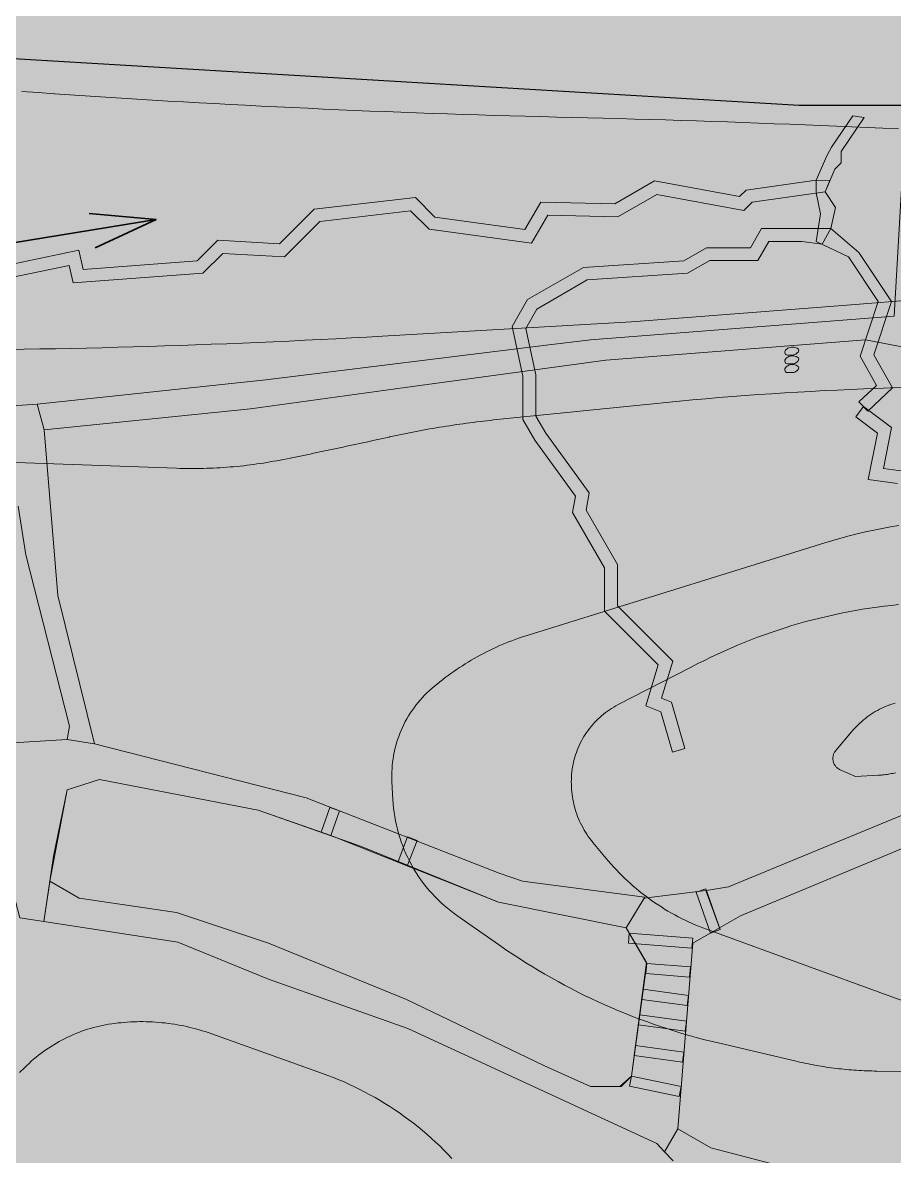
# Model space of a CAD drawing. Header units: metres. Extents: x 68582 to 69192, y 19191 to 19633.
# Drawn here: x 68838.22 to 68855.27, y 19387.32 to 19409.49 of the extents above; entities that cross this region are included whole.
import ezdxf

# ---------------------------------------------------------------- set-up
doc = ezdxf.new("R2010")
doc.units = ezdxf.units.M
doc.layers.get('0').update_dxf_attribs({"lineweight": 15})
doc.layers.add('None', color=7, linetype='Continuous', lineweight=5)

msp = doc.modelspace()

# ---------------------------------------------------------------- hatches: boundary and pattern name
at = {"true_color": 0xd1f0d1, "transparency": 33554687}
msp.add_hatch(color=254, dxfattribs=at).paths.add_polyline_path([(68588.122, 19191.443), (69192.296, 19191.443), (69192.296, 19628.232), (68588.122, 19628.232)], flags=0)
at = {"true_color": 0xaed3f3, "transparency": 33554687}
msp.add_hatch(color=254, dxfattribs=at).paths.add_polyline_path([(68811.901, 19400.317), (68811.711, 19400.426), (68811.628, 19400.281), (68812.501, 19403.061), (68813.564, 19403.361), (68815.752, 19403.934), (68816.677, 19404.137), (68819.693, 19404.188), (68821.033, 19404.149), (68821.294, 19404.044), (68822.599, 19403.408), (68823.936, 19403.372), (68825.364, 19402.995), (68826.685, 19403.721), (68828.068, 19403.676), (68828.906, 19403.192), (68829.425, 19403.053), (68831.465, 19402.987), (68832.018, 19402.791), (68832.22, 19402.432), (68832.869, 19402.807), (68834.799, 19403.207), (68835.041, 19403.83), (68836.727, 19404.02), (68837.333, 19404.627), (68839.325, 19405.039), (68839.409, 19404.665), (68841.636, 19404.833), (68842.04, 19405.234), (68843.247, 19405.167), (68843.923, 19405.843), (68845.904, 19406.071), (68846.288, 19405.686), (68848.043, 19405.447), (68848.356, 19405.98), (68849.803, 19405.945), (68850.581, 19406.395), (68852.245, 19406.089), (68852.371, 19406.215), (68853.743, 19406.412), (68853.95, 19406.883), (68854.041, 19407.054), (68854.458, 19407.667), (68854.685, 19407.634), (68854.235, 19406.974), (68854.229, 19406.75), (68854.109, 19406.624), (68853.916, 19406.185), (68852.489, 19405.979), (68852.328, 19405.819), (68850.627, 19406.132), (68849.867, 19405.694), (68848.497, 19405.727), (68848.174, 19405.177), (68846.171, 19405.45), (68845.812, 19405.808), (68844.038, 19405.604), (68843.345, 19404.911), (68842.137, 19404.978), (68841.746, 19404.591), (68839.213, 19404.4), (68839.135, 19404.745), (68837.457, 19404.397), (68836.842, 19403.782), (68835.219, 19403.599), (68834.983, 19402.989), (68832.959, 19402.57), (68832.126, 19402.09), (68831.846, 19402.587), (68831.418, 19402.738), (68829.388, 19402.804), (68828.81, 19402.959), (68827.997, 19403.429), (68826.63, 19403.472), (68825.282, 19402.704), (68823.904, 19403.068), (68822.454, 19403.239), (68820.942, 19403.955), (68820.46, 19403.949), (68816.706, 19403.888), (68815.811, 19403.691), (68813.63, 19403.12), (68812.699, 19402.857)], flags=0)
at = {"true_color": 0xffffff, "transparency": 33554687}
for points in [[(68838.508, 19402.032), (68842.98, 19402.507), (68848.465, 19403.184), (68849.33, 19403.29), (68855.267, 19403.754), (68855.479, 19407.39), (68855.43, 19407.665), (68856.925, 19407.578), (68856.43, 19407.292), (68856.212, 19403.548), (68858.772, 19403.09), (68859.395, 19403.29), (68859.03, 19402.39), (68857.83, 19402.69), (68854.708, 19403.29), (68849.63, 19402.89), (68845.703, 19402.359), (68842.68, 19401.94), (68838.644, 19401.529)], [(68812.367, 19403.894), (68814.637, 19404.564), (68819.527, 19405.024), (68825.067, 19403.774), (68827.33, 19402.99), (68828.763, 19402.59), (68829.872, 19401.949), (68830.02, 19401.864), (68831.13, 19401.984), (68836.33, 19401.89), (68838.508, 19402.032), (68838.644, 19401.529), (68838.915, 19398.29), (68839.63, 19395.39), (68839.097, 19395.474), (68839.137, 19395.734), (68838.284, 19399.087), (68838.134, 19400.035), (68837.482, 19401.163), (68832.93, 19401.39), (68830.03, 19401.39), (68828.53, 19401.99), (68825.723, 19402.955), (68824.53, 19403.38), (68819.771, 19404.527), (68817.73, 19404.29), (68815.23, 19404.19), (68812.53, 19403.38)], [(68851.037, 19387.861), (68851.68, 19387.49), (68854.23, 19386.827), (68856.03, 19386.827), (68860.23, 19387.49), (68862.73, 19388.39), (68863.53, 19389.09), (68864.631, 19390.744), (68865.277, 19391.884), (68863.096, 19393.995), (68861.53, 19395.29), (68861.173, 19395.947), (68861.93, 19396.651), (68862.391, 19396.561), (68862.776, 19396.146), (68862.616, 19395.99), (68862.53, 19395.615), (68862.774, 19395.366), (68863.13, 19395.305), (68863.171, 19395.015), (68864.124, 19394.124), (68864.658, 19393.687), (68864.803, 19393.542), (68865.13, 19393.59), (68865.685, 19392.59), (68866.034, 19392.241), (68866.36, 19392.281), (68865.908, 19391.499), (68865.79, 19391.52), (68865.51, 19391.444), (68865.075, 19390.69), (68863.63, 19388.498), (68862.03, 19387.574), (68860.13, 19386.958), (68855.23, 19386.184), (68851.61, 19386.69), (68850.947, 19387.234), (68850.779, 19387.413)], [(68851.597, 19392.522), (68852.03, 19392.59), (68855.647, 19394.084), (68859.907, 19395.364), (68861.195, 19395.906), (68861.53, 19395.29), (68861.083, 19395.29), (68857.211, 19394.084), (68852.264, 19392.024), (68851.85, 19391.79), (68851.585, 19392.556)], [(68828.897, 19393.842), (68830.13, 19393.99), (68834.737, 19395.204), (68839.097, 19395.474), (68839.63, 19395.39), (68843.767, 19394.334), (68847.542, 19392.86), (68847.997, 19392.704), (68850.392, 19392.39), (68850.03, 19391.79), (68847.53, 19392.29), (68844.252, 19393.596), (68842.83, 19394.09), (68839.73, 19394.69), (68839.097, 19394.49), (68838.757, 19392.704), (68838.639, 19391.917), (68838.168, 19391.99), (68837.83, 19393.29), (68837.83, 19394.09), (68837.03, 19394.29), (68835.019, 19394.29), (68830.82, 19393.19), (68830.127, 19392.79)], [(68838.757, 19392.704), (68839.33, 19392.373), (68841.23, 19392.09), (68843.03, 19391.49), (68845.73, 19390.39), (68848.43, 19389.09), (68849.33, 19388.69), (68849.903, 19388.69), (68850.13, 19388.89), (68850.422, 19391.111), (68850.03, 19391.79), (68850.382, 19392.373), (68851.585, 19392.52), (68851.85, 19391.79), (68851.33, 19391.49), (68851.037, 19387.861), (68850.779, 19387.413), (68850.627, 19387.574), (68845.757, 19389.824), (68843.03, 19390.79), (68841.257, 19391.514), (68838.639, 19391.917), (68838.755, 19392.691)]]:
    msp.add_hatch(color=7, dxfattribs=at).paths.add_polyline_path(points, flags=0)
at = {"layer": 'None', "linetype": 'Continuous', "lineweight": 0, "true_color": 0xffffff, "transparency": 33554687}
h = msp.add_hatch(color=7, dxfattribs=at)
h.paths.add_polyline_path([(68799.84, 19386.02), (68789.95, 19386.9), (68781.97, 19386.61), (68773.27, 19384.56), (68766.62, 19381.94), (68748.84, 19370.6), (68746.75, 19366.63), (68746.49, 19363.19), (68746.68, 19359.75), (68746.03, 19354.21), (68745.717, 19353), (68743.653, 19353), (68744.06, 19354.58), (68744.68, 19359.8), (68744.41, 19364.47), (68740.99, 19370.95), (68732.83, 19377.49), (68729.15, 19380.5), (68725.54, 19384.08), (68723.21, 19387.28), (68721.23, 19392.29), (68719.51, 19395.27), (68718.26, 19396.33), (68715.99, 19397.05), (68713.09, 19396.09), (68709.999, 19395.093), (68706, 19393.939), (68706, 19396.061), (68709, 19396.875), (68712.39, 19397.97), (68715.98, 19399.15), (68723.43, 19403.64), (68726.42, 19405.66), (68738.87, 19414.06), (68755.26, 19419.94), (68769.04, 19422.04), (68772.54, 19421.8), (68773.32, 19423.3), (68774.64, 19437.94), (68769.945, 19438.437), (68769.945, 19440.561), (68775.04, 19440.09), (68776.38, 19443.85), (68778.83, 19449.39), (68788.17, 19454.78), (68799.23, 19458.52), (68810.37, 19459.06), (68812.62, 19459.06), (68813.19, 19459.39), (68812.88, 19460.43), (68812.23, 19461.42), (68807.67, 19464.89), (68804.352, 19467.88), (68807.345, 19467.88), (68809.01, 19466.38), (68816.28, 19460.87), (68820.74, 19459.23), (68822.38, 19459.08), (68863.02, 19459.98), (68877.74, 19459.98), (68881.35, 19460.13), (68882.82, 19460.98), (68884.56, 19462.92), (68885.32, 19464.46), (68885.28, 19464.62), (68886.523, 19467.88), (68889.195, 19467.88), (68887.91, 19464.51), (68888.83, 19461.29), (68890.11, 19460.02), (68896, 19455.662), (68896, 19452.573), (68892.13, 19455.44), (68890.38, 19456.4), (68887.85, 19457.18), (68885.39, 19456.76), (68884.03, 19455.4), (68883.66, 19454.19), (68883.71, 19454.1), (68883.28, 19452.99), (68872.46, 19424.51), (68870.39, 19417.14), (68870.324, 19417.017), (68870.474, 19416.931), (68870.06, 19412.46), (68871.13, 19408.51), (68871.83, 19407.09), (68880.85, 19393.85), (68887.33, 19386.26), (68890.4, 19384.17), (68890.2, 19381.49), (68887.83, 19380.47), (68887.07, 19378.35), (68887.07, 19375.09), (68884.83, 19375.09), (68884.73, 19379.14), (68883.91, 19380.24), (68883.22, 19380.45), (68882.08, 19380.41), (68868.03, 19375.262), (68852.77, 19371.1), (68844.22, 19369.71), (68840.87, 19369.2), (68839.58, 19368.49), (68839.45, 19367.4), (68836.83, 19365.887), (68835.04, 19368.32), (68829.92, 19372.32), (68819.958, 19378.79), (68812.33, 19382.242), (68806.83, 19384.09)], flags=0)
h.paths.add_polyline_path([(68775.85, 19423.46), (68776.37, 19421.28), (68790.55, 19418.32), (68795.86, 19416.83), (68807.28, 19413.96), (68831.23, 19411.69), (68853.45, 19410.37), (68856.89, 19410.37), (68860.28, 19410.76), (68863.66, 19412.78), (68866.24, 19416.21), (68870.38, 19426.08), (68880.96, 19453.92), (68879.25, 19457.05), (68877.45, 19457.48), (68863.03, 19457.48), (68821.63, 19456.56), (68810.43, 19456.56), (68799.7, 19456.04), (68789.2, 19452.49), (68780.77, 19447.62), (68777.69, 19440.94)], flags=0)
h.paths.add_polyline_path([(68870.05, 19404.5), (68868.305, 19405.629), (68865.01, 19407.11), (68858.23, 19407.87), (68853.41, 19407.87), (68831.02, 19409.2), (68806.85, 19411.49), (68795.21, 19414.42), (68789.97, 19415.89), (68774.31, 19419.16), (68769.945, 19419.863), (68769.03, 19420.01), (68755.76, 19418), (68739.78, 19412.27), (68727.67, 19404.09), (68724.16, 19400.73), (68722.5, 19396.61), (68723.23, 19392.69), (68724.97, 19388.26), (68727.16, 19385.29), (68730.49, 19381.99), (68734.25, 19378.92), (68741.76, 19372.9), (68745.33, 19372.02), (68747.84, 19372.34), (68765.71, 19383.73), (68772.69, 19386.48), (68781.68, 19388.6), (68790.1, 19389.11), (68799.84, 19388.21), (68805.18, 19386.88), (68812.83, 19384.23), (68820.66, 19380.72), (68826.29, 19377.07), (68835.18, 19371.98), (68842.61, 19371.51), (68849.74, 19372.37), (68867.92, 19377.04), (68876.83, 19380.304), (68882.08, 19382.65), (68882.98, 19385.18), (68882.4, 19387.3), (68875.5, 19397.08)], flags=0)
at = {"layer": 'None', "linetype": 'Continuous', "lineweight": 0, "true_color": 0xaed3f3, "transparency": 33554687}
for points in [[(68854.58, 19402.074), (68854.925, 19402.398), (68854.602, 19402.966), (68854.954, 19404.04), (68854.373, 19404.908), (68853.743, 19405.213), (68853.826, 19405.752), (68853.743, 19406.16), (68853.743, 19406.412), (68854.013, 19406.404), (68853.916, 19406.185), (68854.123, 19405.878), (68854.028, 19405.463), (68854.575, 19404.997), (68855.217, 19404.038), (68854.874, 19402.993), (68855.239, 19402.35), (68854.752, 19401.892)], [(68850.933, 19395.229), (68850.706, 19396.017), (68850.412, 19396.135), (68850.655, 19396.934), (68849.606, 19397.983), (68849.606, 19398.83), (68848.98, 19399.913), (68849.039, 19400.233), (68848.243, 19401.324), (68848.008, 19401.731), (68848.008, 19402.578), (68847.798, 19403.552), (68848.1, 19404.074), (68849.193, 19404.705), (68851.154, 19404.835), (68851.597, 19405.089), (68852.458, 19405.089), (68852.674, 19405.463), (68853.333, 19405.462), (68854.028, 19405.463), (68853.86, 19405.156), (68853.463, 19405.212), (68852.818, 19405.213), (68852.602, 19404.839), (68851.663, 19404.839), (68851.228, 19404.589), (68849.267, 19404.459), (68848.283, 19403.891), (68848.063, 19403.511), (68848.258, 19402.605), (68848.258, 19401.798), (68848.453, 19401.461), (68849.304, 19400.294), (68849.243, 19399.958), (68849.856, 19398.897), (68849.856, 19398.087), (68850.937, 19397.005), (68850.718, 19396.281), (68850.912, 19396.203), (68851.173, 19395.298)], [(68859.757, 19398.175), (68859.853, 19398.341), (68859.768, 19398.487), (68859.408, 19398.79), (68859.388, 19399.189), (68859.205, 19399.295), (68858.698, 19399.225), (68858.57, 19399.681), (68858.196, 19399.896), (68857.496, 19399.896), (68856.956, 19400.209), (68855.728, 19400.089), (68855.335, 19400.482), (68854.759, 19400.557), (68854.94, 19401.466), (68854.516, 19401.783), (68854.666, 19401.983), (68855.216, 19401.572), (68855.057, 19400.77), (68855.451, 19400.719), (68855.821, 19400.349), (68857.011, 19400.465), (68857.563, 19400.146), (68858.263, 19400.146), (68858.783, 19399.846), (68858.88, 19399.502), (68859.255, 19399.555), (68859.631, 19399.338), (68859.652, 19398.912), (68859.963, 19398.651), (68860.142, 19398.341), (68859.974, 19398.05)]]:
    msp.add_hatch(color=254, dxfattribs=at).paths.add_polyline_path(points, flags=0)

# ---------------------------------------------------------------- linework, layer by layer
at = {"color": 7, "true_color": 0xffffff, "transparency": 33554687}
for points in [[(68838.508, 19402.032), (68842.98, 19402.507), (68848.465, 19403.184), (68849.33, 19403.29), (68855.267, 19403.754), (68855.479, 19407.39), (68855.43, 19407.665), (68856.925, 19407.578), (68856.43, 19407.292), (68856.212, 19403.548), (68858.772, 19403.09), (68859.395, 19403.29), (68859.03, 19402.39), (68857.83, 19402.69), (68854.708, 19403.29), (68849.63, 19402.89), (68845.703, 19402.359), (68842.68, 19401.94), (68838.644, 19401.529)], [(68851.597, 19392.522), (68852.03, 19392.59), (68855.647, 19394.084), (68859.907, 19395.364), (68861.195, 19395.906), (68861.53, 19395.29), (68861.083, 19395.29), (68857.211, 19394.084), (68852.264, 19392.024), (68851.85, 19391.79), (68851.585, 19392.556)], [(68828.897, 19393.842), (68830.13, 19393.99), (68834.737, 19395.204), (68839.097, 19395.474), (68839.63, 19395.39), (68843.767, 19394.334), (68847.542, 19392.86), (68847.997, 19392.704), (68850.392, 19392.39), (68850.03, 19391.79), (68847.53, 19392.29), (68844.252, 19393.596), (68842.83, 19394.09), (68839.73, 19394.69), (68839.097, 19394.49), (68838.757, 19392.704), (68838.639, 19391.917), (68838.168, 19391.99), (68837.83, 19393.29), (68837.83, 19394.09), (68837.03, 19394.29), (68835.019, 19394.29), (68830.82, 19393.19), (68830.127, 19392.79)], [(68838.757, 19392.704), (68839.33, 19392.373), (68841.23, 19392.09), (68843.03, 19391.49), (68845.73, 19390.39), (68848.43, 19389.09), (68849.33, 19388.69), (68849.903, 19388.69), (68850.13, 19388.89), (68850.422, 19391.111), (68850.03, 19391.79), (68850.382, 19392.373), (68851.585, 19392.52), (68851.85, 19391.79), (68851.33, 19391.49), (68851.037, 19387.861), (68850.779, 19387.413), (68850.627, 19387.574), (68845.757, 19389.824), (68843.03, 19390.79), (68841.257, 19391.514), (68838.639, 19391.917), (68838.755, 19392.691)]]:
    msp.add_lwpolyline(points, close=True, dxfattribs=at)
for points in [[(68836.33, 19401.89), (68838.508, 19402.032), (68838.644, 19401.529), (68838.915, 19398.29), (68839.63, 19395.39), (68839.097, 19395.474), (68839.137, 19395.734), (68838.284, 19399.087), (68838.134, 19400.035)], [(68850.947, 19387.234), (68850.779, 19387.413), (68851.037, 19387.861), (68851.68, 19387.49), (68854.23, 19386.827)]]:
    msp.add_lwpolyline(points, dxfattribs=at)
at = {"layer": 'None', "color": 7, "linetype": 'Continuous', "lineweight": 35, "transparency": 33554687}
msp.add_line((68837.548, 19405.106), (68840.834, 19405.644), dxfattribs=at)
at = {"layer": 'None', "color": 7, "linetype": 'Continuous', "lineweight": 13, "transparency": 33554687}
for p, q in [((68853.187, 19403.123), (68853.173, 19403.115)), ((68853.187, 19402.952), (68853.173, 19402.944)), ((68853.18, 19402.99), (68853.28, 19402.99)), ((68853.365, 19403.025), (68853.389, 19403.049)), ((68853.38, 19403.119), (68853.373, 19403.123)), ((68853.38, 19402.948), (68853.373, 19402.952)), ((68853.187, 19402.78), (68853.173, 19402.773)), ((68853.18, 19402.819), (68853.28, 19402.819)), ((68853.365, 19402.854), (68853.389, 19402.878)), ((68853.365, 19402.683), (68853.389, 19402.707)), ((68853.38, 19402.777), (68853.373, 19402.78)), ((68853.18, 19402.648), (68853.28, 19402.648))]:
    msp.add_line(p, q, dxfattribs=at)
at = {"layer": 'None', "color": 7, "linetype": 'Continuous', "lineweight": 25, "true_color": 0xffffff, "transparency": 33554687}
msp.add_lwpolyline([(68790.1, 19389.11), (68799.84, 19388.21), (68805.18, 19386.88), (68812.83, 19384.23), (68820.66, 19380.72), (68826.29, 19377.07), (68835.18, 19371.98), (68842.61, 19371.51), (68849.74, 19372.37), (68867.92, 19377.04), (68876.83, 19380.304), (68882.08, 19382.65), (68882.98, 19385.18), (68882.4, 19387.3), (68875.5, 19397.08), (68870.05, 19404.5), (68868.305, 19405.629), (68865.01, 19407.11), (68858.23, 19407.87), (68853.41, 19407.87), (68831.02, 19409.2), (68806.85, 19411.49), (68795.21, 19414.42)], dxfattribs=at)
at = {"layer": 'None', "color": 7, "linetype": 'Continuous', "lineweight": 5, "transparency": 33554687}
for points in [[(68838.211, 19408.144), (68838.528, 19408.122), (68838.845, 19408.101), (68838.855, 19408.1), (68838.945, 19408.094), (68839.244, 19408.073), (68839.547, 19408.053), (68839.853, 19408.033), (68840.156, 19408.014), (68840.459, 19407.995), (68840.762, 19407.976), (68841.065, 19407.958), (68841.371, 19407.941), (68841.674, 19407.923), (68841.977, 19407.907), (68842.28, 19407.89), (68842.583, 19407.874), (68842.89, 19407.859), (68843.193, 19407.844), (68843.496, 19407.829), (68843.799, 19407.815), (68844.102, 19407.801), (68844.409, 19407.787), (68844.712, 19407.775), (68845.015, 19407.762), (68845.318, 19407.75), (68845.621, 19407.738), (68845.928, 19407.727), (68846.231, 19407.716), (68846.535, 19407.706), (68846.838, 19407.696), (68847.141, 19407.686), (68847.448, 19407.677), (68847.751, 19407.668), (68848.055, 19407.66), (68848.358, 19407.652), (68848.665, 19407.645), (68848.972, 19407.638), (68849.273, 19407.63), (68849.58, 19407.622), (68849.881, 19407.614), (68850.187, 19407.605), (68850.489, 19407.597), (68850.795, 19407.587), (68851.096, 19407.578), (68851.403, 19407.568), (68851.704, 19407.558), (68852.01, 19407.548), (68852.312, 19407.538), (68852.618, 19407.527), (68852.924, 19407.515), (68853.225, 19407.504), (68853.531, 19407.492), (68853.833, 19407.48), (68854.139, 19407.468), (68854.44, 19407.455), (68854.746, 19407.442), (68855.047, 19407.429), (68855.353, 19407.415)], [(68855.726, 19404.076), (68854.43, 19403.975), (68850.13, 19403.64), (68845.26, 19403.36), (68844.958, 19403.343), (68844.653, 19403.326), (68844.348, 19403.31), (68844.043, 19403.294), (68843.74, 19403.279), (68843.435, 19403.265), (68843.13, 19403.251), (68842.824, 19403.238), (68842.522, 19403.225), (68842.216, 19403.213), (68841.911, 19403.201), (68841.606, 19403.19), (68841.303, 19403.179), (68840.998, 19403.169), (68840.692, 19403.16), (68840.389, 19403.151), (68840.084, 19403.143), (68839.778, 19403.135), (68839.473, 19403.128), (68839.17, 19403.121), (68838.865, 19403.115), (68838.559, 19403.11), (68838.254, 19403.105), (68837.951, 19403.1)], [(68836.79, 19400.935), (68841.235, 19400.777), (68841.3, 19400.775), (68841.366, 19400.774), (68841.431, 19400.773), (68841.497, 19400.772), (68841.563, 19400.772), (68841.629, 19400.772), (68841.694, 19400.773), (68841.76, 19400.774), (68841.826, 19400.776), (68841.891, 19400.778), (68841.957, 19400.781), (68842.023, 19400.784), (68842.088, 19400.788), (68842.154, 19400.792), (68842.219, 19400.797), (68842.285, 19400.802), (68842.35, 19400.808), (68842.416, 19400.814), (68842.481, 19400.82), (68842.547, 19400.827), (68842.612, 19400.835), (68842.677, 19400.843), (68842.742, 19400.852), (68842.807, 19400.861), (68842.872, 19400.87), (68842.937, 19400.88), (68843.002, 19400.891), (68843.067, 19400.901), (68843.132, 19400.913), (68843.196, 19400.925), (68843.261, 19400.937), (68843.325, 19400.95), (68843.394, 19400.963), (68843.457, 19400.976), (68843.522, 19400.99), (68843.587, 19401.003), (68843.652, 19401.016), (68843.717, 19401.03), (68843.78, 19401.043), (68843.845, 19401.056), (68843.91, 19401.07), (68843.975, 19401.083), (68844.039, 19401.097), (68844.104, 19401.11), (68844.169, 19401.124), (68844.234, 19401.137), (68844.299, 19401.151), (68844.362, 19401.165), (68844.427, 19401.178), (68844.492, 19401.192), (68844.557, 19401.206), (68844.622, 19401.22), (68844.685, 19401.234), (68844.75, 19401.247), (68844.815, 19401.261), (68844.879, 19401.276), (68844.943, 19401.289), (68845.007, 19401.303), (68845.072, 19401.317), (68845.137, 19401.332), (68845.202, 19401.346), (68845.265, 19401.36), (68845.33, 19401.374), (68845.391, 19401.388), (68845.4, 19401.39), (68845.464, 19401.404), (68845.529, 19401.418), (68845.594, 19401.432), (68845.659, 19401.445), (68845.725, 19401.459), (68845.79, 19401.472), (68845.855, 19401.485), (68845.92, 19401.497), (68845.986, 19401.51), (68846.051, 19401.522), (68846.117, 19401.534), (68846.182, 19401.545), (68846.248, 19401.557), (68846.313, 19401.568), (68846.379, 19401.579), (68846.444, 19401.589), (68846.51, 19401.6), (68846.576, 19401.61), (68846.641, 19401.62), (68846.707, 19401.63), (68846.773, 19401.639), (68846.839, 19401.649), (68846.905, 19401.658), (68846.971, 19401.666), (68847.037, 19401.675), (68847.103, 19401.683), (68847.169, 19401.691), (68847.235, 19401.699), (68847.301, 19401.707), (68847.367, 19401.714), (68847.433, 19401.721), (68847.5, 19401.728), (68850.555, 19402.04), (68850.81, 19402.066), (68851.068, 19402.09), (68851.324, 19402.114), (68851.582, 19402.137), (68851.839, 19402.158), (68852.097, 19402.179), (68852.354, 19402.198), (68852.612, 19402.217), (68852.87, 19402.235), (68853.127, 19402.251), (68853.385, 19402.267), (68853.642, 19402.281), (68853.901, 19402.295), (68854.158, 19402.307), (68854.416, 19402.319), (68854.674, 19402.329), (68854.932, 19402.339), (68855.19, 19402.347), (68855.448, 19402.355)], [(68855.73, 19388.98), (68854.93, 19388.99), (68854.88, 19388.991), (68854.83, 19388.992), (68854.781, 19388.993), (68854.731, 19388.995), (68854.681, 19388.997), (68854.631, 19389), (68854.582, 19389.003), (68854.532, 19389.006), (68854.482, 19389.009), (68854.432, 19389.013), (68854.383, 19389.017), (68854.333, 19389.022), (68854.284, 19389.027), (68854.234, 19389.032), (68854.185, 19389.037), (68854.135, 19389.043), (68854.086, 19389.049), (68854.036, 19389.056), (68853.987, 19389.063), (68853.938, 19389.07), (68853.889, 19389.078), (68853.839, 19389.085), (68853.79, 19389.094), (68853.741, 19389.102), (68853.692, 19389.111), (68853.643, 19389.12), (68853.594, 19389.13), (68853.545, 19389.14), (68853.497, 19389.15), (68853.448, 19389.16), (68853.399, 19389.171), (68853.351, 19389.182), (68851.825, 19389.54), (68851.682, 19389.574), (68851.541, 19389.61), (68851.399, 19389.648), (68851.258, 19389.687), (68851.118, 19389.728), (68850.978, 19389.77), (68850.839, 19389.814), (68850.7, 19389.86), (68850.562, 19389.908), (68850.424, 19389.957), (68850.287, 19390.007), (68850.15, 19390.06), (68850.014, 19390.114), (68849.879, 19390.169), (68849.744, 19390.226), (68849.611, 19390.285), (68849.477, 19390.345), (68849.345, 19390.407), (68849.213, 19390.471), (68849.082, 19390.536), (68848.952, 19390.602), (68848.823, 19390.67), (68848.694, 19390.74), (68848.566, 19390.811), (68848.439, 19390.883), (68848.313, 19390.957), (68848.188, 19391.033), (68848.064, 19391.11), (68847.94, 19391.189), (68847.818, 19391.269), (68847.696, 19391.35), (68847.577, 19391.432), (68847.53, 19391.465), (68846.732, 19392.021), (68846.663, 19392.07), (68846.596, 19392.121), (68846.53, 19392.174), (68846.466, 19392.229), (68846.403, 19392.286), (68846.343, 19392.344), (68846.283, 19392.404), (68846.226, 19392.466), (68846.17, 19392.529), (68846.116, 19392.594), (68846.064, 19392.661), (68846.014, 19392.729), (68845.966, 19392.798), (68845.92, 19392.869), (68845.876, 19392.941), (68845.834, 19393.014), (68845.794, 19393.088), (68845.756, 19393.164), (68845.721, 19393.24), (68845.687, 19393.318), (68845.656, 19393.396), (68845.627, 19393.475), (68845.6, 19393.555), (68845.576, 19393.636), (68845.554, 19393.718), (68845.534, 19393.8), (68845.517, 19393.882), (68845.501, 19393.965), (68845.489, 19394.049), (68845.478, 19394.132), (68845.471, 19394.216), (68845.465, 19394.3), (68845.447, 19394.649), (68845.445, 19394.713), (68845.444, 19394.776), (68845.445, 19394.84), (68845.448, 19394.904), (68845.453, 19394.968), (68845.46, 19395.032), (68845.468, 19395.096), (68845.479, 19395.159), (68845.491, 19395.222), (68845.505, 19395.284), (68845.52, 19395.347), (68845.538, 19395.408), (68845.557, 19395.469), (68845.578, 19395.53), (68845.6, 19395.59), (68845.625, 19395.649), (68845.651, 19395.708), (68845.678, 19395.766), (68845.708, 19395.823), (68845.739, 19395.879), (68845.771, 19395.934), (68845.805, 19395.988), (68845.841, 19396.041), (68845.878, 19396.094), (68845.916, 19396.145), (68845.956, 19396.195), (68845.998, 19396.244), (68846.041, 19396.292), (68846.085, 19396.338), (68846.13, 19396.383), (68846.177, 19396.427), (68846.225, 19396.47), (68846.276, 19396.514), (68846.329, 19396.557), (68846.381, 19396.6), (68846.435, 19396.642), (68846.489, 19396.683), (68846.543, 19396.724), (68846.598, 19396.764), (68846.654, 19396.803), (68846.71, 19396.841), (68846.766, 19396.879), (68846.823, 19396.916), (68846.88, 19396.953), (68846.938, 19396.988), (68846.997, 19397.023), (68847.055, 19397.057), (68847.115, 19397.091), (68847.174, 19397.123), (68847.234, 19397.155), (68847.295, 19397.186), (68847.356, 19397.216), (68847.417, 19397.246), (68847.478, 19397.274), (68847.54, 19397.302), (68847.603, 19397.329), (68847.665, 19397.356), (68847.728, 19397.381), (68847.792, 19397.406), (68847.855, 19397.43), (68847.919, 19397.453), (68847.983, 19397.475), (68848.048, 19397.496), (68848.113, 19397.517), (68851.775, 19398.655), (68853.911, 19399.319), (68854.069, 19399.366), (68854.228, 19399.412), (68854.387, 19399.454), (68854.547, 19399.495), (68854.708, 19399.532), (68854.87, 19399.567), (68855.032, 19399.6), (68855.194, 19399.63), (68855.357, 19399.658)], [(68855.58, 19390.31), (68853.005, 19391.25), (68851.601, 19391.763), (68851.529, 19391.789), (68851.459, 19391.817), (68851.388, 19391.846), (68851.318, 19391.876), (68851.249, 19391.908), (68851.18, 19391.94), (68851.112, 19391.974), (68851.044, 19392.008), (68850.977, 19392.044), (68850.911, 19392.081), (68850.845, 19392.119), (68850.78, 19392.158), (68850.715, 19392.199), (68850.651, 19392.24), (68850.588, 19392.282), (68850.525, 19392.326), (68850.463, 19392.37), (68850.402, 19392.415), (68850.342, 19392.462), (68850.283, 19392.509), (68850.224, 19392.558), (68850.166, 19392.607), (68850.109, 19392.657), (68850.053, 19392.709), (68849.997, 19392.761), (68849.943, 19392.814), (68849.889, 19392.868), (68849.836, 19392.923), (68849.784, 19392.978), (68849.733, 19393.035), (68849.684, 19393.092), (68849.635, 19393.15), (68849.377, 19393.462), (68849.346, 19393.5), (68849.316, 19393.54), (68849.287, 19393.58), (68849.259, 19393.62), (68849.233, 19393.662), (68849.207, 19393.704), (68849.183, 19393.747), (68849.159, 19393.79), (68849.137, 19393.835), (68849.117, 19393.879), (68849.097, 19393.925), (68849.078, 19393.97), (68849.061, 19394.017), (68849.045, 19394.063), (68849.031, 19394.11), (68849.017, 19394.158), (68849.005, 19394.206), (68848.994, 19394.254), (68848.985, 19394.302), (68848.976, 19394.351), (68848.969, 19394.4), (68848.964, 19394.449), (68848.959, 19394.498), (68848.956, 19394.547), (68848.955, 19394.596), (68848.954, 19394.645), (68848.955, 19394.694), (68848.958, 19394.743), (68848.961, 19394.793), (68848.966, 19394.842), (68848.972, 19394.891), (68848.98, 19394.94), (68848.989, 19394.988), (68848.999, 19395.035), (68849.01, 19395.083), (68849.023, 19395.13), (68849.038, 19395.176), (68849.053, 19395.222), (68849.07, 19395.268), (68849.089, 19395.313), (68849.108, 19395.358), (68849.129, 19395.402), (68849.151, 19395.446), (68849.175, 19395.488), (68849.199, 19395.53), (68849.225, 19395.572), (68849.252, 19395.612), (68849.281, 19395.652), (68849.31, 19395.691), (68849.34, 19395.729), (68849.372, 19395.766), (68849.405, 19395.803), (68849.438, 19395.838), (68849.473, 19395.872), (68849.509, 19395.905), (68849.545, 19395.938), (68849.583, 19395.969), (68849.621, 19395.999), (68849.661, 19396.028), (68849.701, 19396.055), (68849.742, 19396.082), (68849.783, 19396.107), (68849.826, 19396.132), (68849.869, 19396.155), (68851.3, 19396.89), (68851.431, 19396.957), (68851.557, 19397.021), (68851.684, 19397.083), (68851.812, 19397.144), (68851.941, 19397.203), (68852.071, 19397.26), (68852.202, 19397.316), (68852.333, 19397.37), (68852.465, 19397.422), (68852.598, 19397.473), (68852.731, 19397.522), (68852.865, 19397.569), (68852.999, 19397.614), (68853.134, 19397.658), (68853.27, 19397.7), (68853.406, 19397.74), (68853.543, 19397.778), (68853.68, 19397.814), (68853.818, 19397.849), (68853.956, 19397.882), (68854.094, 19397.913), (68854.233, 19397.943), (68854.372, 19397.97), (68854.512, 19397.996), (68854.652, 19398.02), (68854.792, 19398.042), (68854.933, 19398.062), (68855.073, 19398.08), (68855.214, 19398.097), (68855.355, 19398.112)], [(68855.296, 19394.824), (68855.269, 19394.817), (68855.241, 19394.811), (68855.214, 19394.806), (68855.187, 19394.801), (68855.159, 19394.796), (68855.132, 19394.792), (68855.104, 19394.788), (68855.076, 19394.784), (68855.049, 19394.781), (68855.021, 19394.779), (68854.993, 19394.777), (68854.965, 19394.775), (68854.51, 19394.75), (68854.215, 19394.88), (68854.202, 19394.886), (68854.19, 19394.893), (68854.178, 19394.9), (68854.167, 19394.908), (68854.156, 19394.917), (68854.145, 19394.926), (68854.136, 19394.936), (68854.126, 19394.947), (68854.118, 19394.958), (68854.11, 19394.97), (68854.102, 19394.982), (68854.096, 19394.994), (68854.09, 19395.007), (68854.085, 19395.02), (68854.08, 19395.033), (68854.077, 19395.047), (68854.074, 19395.06), (68854.072, 19395.074), (68854.071, 19395.088), (68854.07, 19395.102), (68854.071, 19395.116), (68854.072, 19395.13), (68854.074, 19395.144), (68854.077, 19395.158), (68854.081, 19395.171), (68854.085, 19395.185), (68854.09, 19395.198), (68854.096, 19395.21), (68854.103, 19395.223), (68854.11, 19395.235), (68854.118, 19395.246), (68854.127, 19395.257), (68854.435, 19395.625), (68854.466, 19395.66), (68854.497, 19395.695), (68854.53, 19395.729), (68854.563, 19395.763), (68854.598, 19395.795), (68854.633, 19395.826), (68854.669, 19395.857), (68854.705, 19395.886), (68854.743, 19395.915), (68854.781, 19395.942), (68854.82, 19395.969), (68854.86, 19395.994), (68854.9, 19396.018), (68854.941, 19396.042), (68854.983, 19396.064), (68855.025, 19396.085), (68855.068, 19396.105), (68855.111, 19396.124), (68855.154, 19396.141), (68855.199, 19396.158), (68855.243, 19396.173), (68855.288, 19396.187)], [(68838.165, 19388.96), (68838.261, 19389.057), (68838.304, 19389.099), (68838.348, 19389.141), (68838.393, 19389.182), (68838.439, 19389.222), (68838.485, 19389.261), (68838.532, 19389.299), (68838.58, 19389.336), (68838.629, 19389.372), (68838.679, 19389.407), (68838.729, 19389.441), (68838.78, 19389.474), (68838.831, 19389.506), (68838.883, 19389.537), (68838.936, 19389.567), (68838.989, 19389.596), (68839.043, 19389.624), (68839.098, 19389.651), (68839.153, 19389.676), (68839.208, 19389.701), (68839.264, 19389.724), (68839.321, 19389.747), (68839.377, 19389.768), (68839.435, 19389.788), (68839.492, 19389.807), (68839.55, 19389.824), (68839.609, 19389.841), (68839.667, 19389.856), (68839.726, 19389.87), (68839.786, 19389.883), (68839.845, 19389.895), (68839.905, 19389.906), (68839.965, 19389.915), (68840.026, 19389.923), (68840.087, 19389.931), (68840.148, 19389.937), (68840.21, 19389.943), (68840.271, 19389.948), (68840.333, 19389.951), (68840.394, 19389.954), (68840.456, 19389.956), (68840.517, 19389.957), (68840.579, 19389.957), (68840.641, 19389.956), (68840.702, 19389.954), (68840.764, 19389.951), (68840.825, 19389.948), (68840.887, 19389.943), (68840.948, 19389.937), (68841.009, 19389.931), (68841.07, 19389.923), (68841.131, 19389.915), (68841.192, 19389.906), (68841.253, 19389.895), (68841.314, 19389.884), (68841.374, 19389.872), (68841.434, 19389.859), (68841.494, 19389.845), (68841.554, 19389.83), (68841.614, 19389.814), (68841.673, 19389.798), (68841.732, 19389.78), (68841.791, 19389.762), (68841.849, 19389.742), (68841.907, 19389.722), (68843.4, 19389.19), (68844.089, 19388.944), (68844.195, 19388.905), (68844.301, 19388.865), (68844.405, 19388.822), (68844.509, 19388.777), (68844.613, 19388.731), (68844.715, 19388.683), (68844.816, 19388.633), (68844.917, 19388.581), (68845.017, 19388.528), (68845.115, 19388.473), (68845.213, 19388.416), (68845.31, 19388.357), (68845.405, 19388.296), (68845.5, 19388.234), (68845.594, 19388.171), (68845.686, 19388.105), (68845.777, 19388.038), (68845.867, 19387.97), (68845.956, 19387.9), (68846.043, 19387.828), (68846.129, 19387.755), (68846.214, 19387.68), (68846.298, 19387.603), (68846.38, 19387.526), (68846.461, 19387.447), (68846.54, 19387.366), (68846.618, 19387.284)]]:
    msp.add_lwpolyline(points, dxfattribs=at)
at = {"layer": 'None', "color": 254, "linetype": 'Continuous', "lineweight": 0, "true_color": 0xaed3f3, "transparency": 33554687}
for points in [[(68837.333, 19404.627), (68839.325, 19405.039), (68839.409, 19404.665), (68841.636, 19404.833), (68842.04, 19405.234), (68843.247, 19405.167), (68843.923, 19405.843), (68845.904, 19406.071), (68846.288, 19405.686), (68848.043, 19405.447), (68848.356, 19405.98), (68849.803, 19405.945), (68850.581, 19406.395), (68852.245, 19406.089), (68852.371, 19406.215), (68853.743, 19406.412), (68853.95, 19406.883), (68854.041, 19407.054), (68854.458, 19407.667), (68854.685, 19407.634), (68854.235, 19406.974), (68854.229, 19406.75), (68854.109, 19406.624), (68853.916, 19406.185), (68852.489, 19405.979), (68852.328, 19405.819), (68850.627, 19406.132), (68849.867, 19405.694), (68848.497, 19405.727), (68848.174, 19405.177), (68846.171, 19405.45), (68845.812, 19405.808), (68844.038, 19405.604), (68843.345, 19404.911), (68842.137, 19404.978), (68841.746, 19404.591), (68839.213, 19404.4), (68839.135, 19404.745), (68837.457, 19404.397)], [(68855.335, 19400.482), (68854.759, 19400.557), (68854.94, 19401.466), (68854.516, 19401.783), (68854.666, 19401.983), (68855.216, 19401.572), (68855.057, 19400.77), (68855.451, 19400.719)]]:
    msp.add_lwpolyline(points, dxfattribs=at)
for points in [[(68854.58, 19402.074), (68854.925, 19402.398), (68854.602, 19402.966), (68854.954, 19404.04), (68854.373, 19404.908), (68853.743, 19405.213), (68853.826, 19405.752), (68853.743, 19406.16), (68853.743, 19406.412), (68854.013, 19406.404), (68853.916, 19406.185), (68854.123, 19405.878), (68854.028, 19405.463), (68854.575, 19404.997), (68855.217, 19404.038), (68854.874, 19402.993), (68855.239, 19402.35), (68854.752, 19401.892)], [(68850.933, 19395.229), (68850.706, 19396.017), (68850.412, 19396.135), (68850.655, 19396.934), (68849.606, 19397.983), (68849.606, 19398.83), (68848.98, 19399.913), (68849.039, 19400.233), (68848.243, 19401.324), (68848.008, 19401.731), (68848.008, 19402.578), (68847.798, 19403.552), (68848.1, 19404.074), (68849.193, 19404.705), (68851.154, 19404.835), (68851.597, 19405.089), (68852.458, 19405.089), (68852.674, 19405.463), (68853.333, 19405.462), (68854.028, 19405.463), (68853.86, 19405.156), (68853.463, 19405.212), (68852.818, 19405.213), (68852.602, 19404.839), (68851.663, 19404.839), (68851.228, 19404.589), (68849.267, 19404.459), (68848.283, 19403.891), (68848.063, 19403.511), (68848.258, 19402.605), (68848.258, 19401.798), (68848.453, 19401.461), (68849.304, 19400.294), (68849.243, 19399.958), (68849.856, 19398.897), (68849.856, 19398.087), (68850.937, 19397.005), (68850.718, 19396.281), (68850.912, 19396.203), (68851.173, 19395.298)]]:
    msp.add_lwpolyline(points, close=True, dxfattribs=at)
at = {"layer": 'None', "color": 7, "linetype": 'Continuous', "lineweight": 35, "transparency": 33554687}
msp.add_lwpolyline([(68839.524, 19405.759), (68840.834, 19405.644), (68839.642, 19405.089)], dxfattribs=at)
at = {"layer": 'None', "color": 7, "linetype": 'Continuous', "lineweight": 13, "true_color": 0xffffff, "transparency": 33554687}
msp.add_lwpolyline([(68841.23, 19392.09), (68843.03, 19391.49), (68845.73, 19390.39), (68848.43, 19389.09), (68849.33, 19388.69), (68849.93, 19388.69), (68850.13, 19388.89), (68850.43, 19391.097), (68850.03, 19391.79), (68847.53, 19392.29), (68844.83, 19393.39), (68842.83, 19394.09), (68839.73, 19394.69), (68839.097, 19394.49), (68838.83, 19393.19), (68838.757, 19392.704), (68839.33, 19392.373)], close=True, dxfattribs=at)
at = {"layer": 'None', "color": 7, "linetype": 'Continuous', "lineweight": 13, "transparency": 33554687}
for points in [[(68844.063, 19393.662), (68844.233, 19394.145), (68844.421, 19394.079), (68844.252, 19393.596)], [(68845.566, 19393.09), (68845.75, 19393.57), (68845.937, 19393.499), (68845.753, 19393.019)], [(68851.676, 19391.69), (68851.397, 19392.49), (68851.585, 19392.556), (68851.865, 19391.756)], [(68850.088, 19391.69), (68851.33, 19391.59), (68851.314, 19391.391), (68850.072, 19391.491)], [(68850.43, 19391.097), (68851.285, 19391.028), (68851.269, 19390.829), (68850.414, 19390.898)], [(68850.361, 19390.59), (68851.248, 19390.469), (68851.221, 19390.271), (68850.334, 19390.392)], [(68850.293, 19390.09), (68851.207, 19389.966), (68851.18, 19389.768), (68850.266, 19389.892)], [(68850.212, 19389.49), (68851.158, 19389.361), (68851.131, 19389.163), (68850.185, 19389.292)], [(68850.13, 19388.89), (68851.104, 19388.69), (68851.064, 19388.494), (68850.09, 19388.694)]]:
    msp.add_lwpolyline(points, close=True, dxfattribs=at)
for centre, radius, start, end in [((68853.28, 19402.961), 0.187, 90, 120), ((68853.28, 19402.961), 0.187, 60, 90), ((68853.217, 19403.04), 0.0866, 120, 180), ((68853.18, 19403.04), 0.05, 180, 270), ((68853.217, 19402.869), 0.0866, 120, 180), ((68853.28, 19402.79), 0.187, 90, 120), ((68853.28, 19403.111), 0.121, 270, 315), ((68853.28, 19402.79), 0.187, 60, 90), ((68853.358, 19403.081), 0.0443, 315, 60), ((68853.358, 19402.909), 0.0443, 315, 60), ((68853.18, 19402.869), 0.05, 180, 270), ((68853.217, 19402.698), 0.0866, 120, 180), ((68853.18, 19402.698), 0.05, 180, 270), ((68853.28, 19402.619), 0.187, 90, 120), ((68853.28, 19402.94), 0.121, 270, 315), ((68853.28, 19402.619), 0.187, 60, 90), ((68853.358, 19402.738), 0.0443, 315, 60), ((68853.28, 19402.768), 0.121, 270, 315)]:
    msp.add_arc(centre, radius, start, end, dxfattribs=at)

doc.saveas('drawing.dxf')
